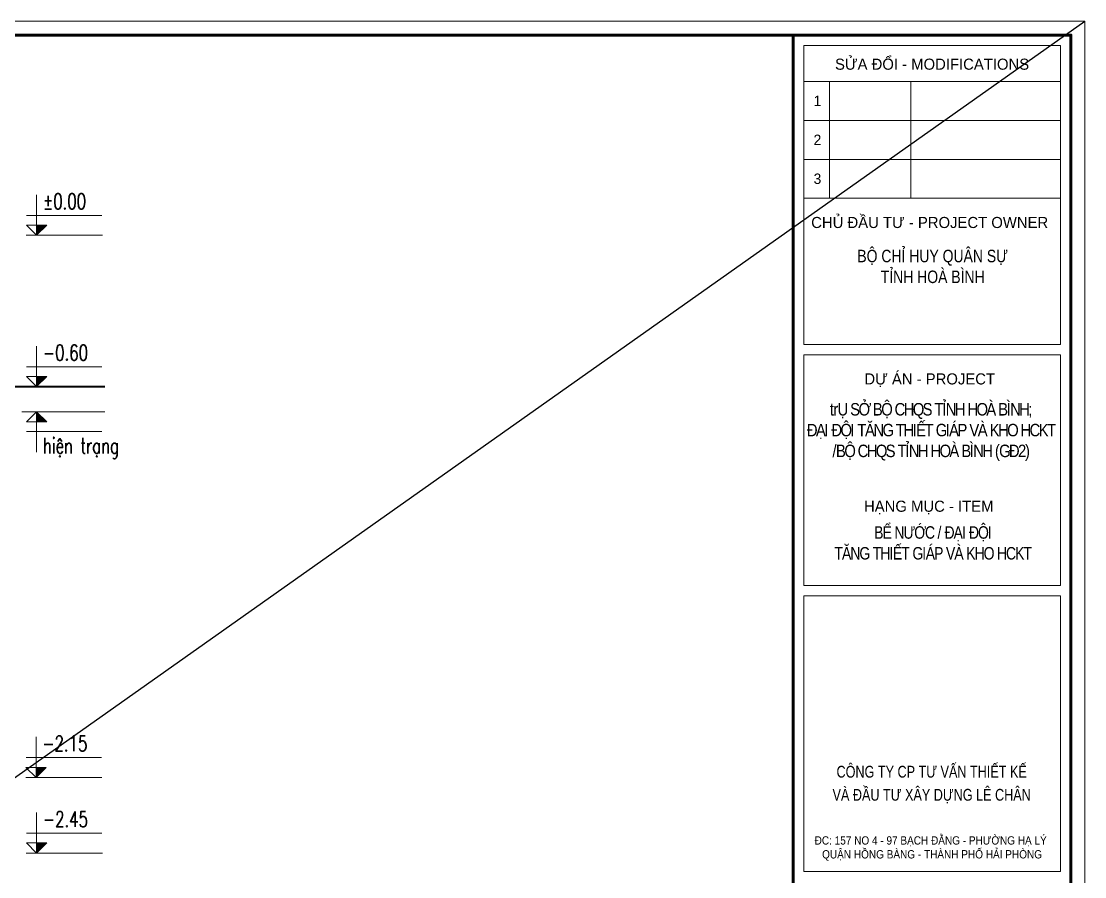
# Model space of a CAD drawing. Extents: x -192823 to 24985, y 78808 to 102574.
# Drawn here: x -50644 to -42215, y 95783 to 102568 of the extents above; entities that cross this region are included whole.
import ezdxf
from ezdxf.enums import TextEntityAlignment as Align

# ---------------------------------------------------------------- set-up
doc = ezdxf.new("R2010")
doc.units = 0
doc.header["$LTSCALE"] = 5
doc.header["$MEASUREMENT"] = 0
doc.linetypes.add('HIDDEN', pattern=[0.375, 0.25, -0.125])
doc.layers.get('0').update_dxf_attribs({"linetype": 'CONTINUOUS', "lineweight": 25})
doc.layers.get('DEFPOINTS').update_dxf_attribs({"linetype": 'CONTINUOUS', "lineweight": 9})
for name, color, linetype, lineweight in [('08. Net Text', 3, 'CONTINUOUS', 13), ('EG Khac', 4, 'CONTINUOUS', 18), ('Khungten_LCDI', 7, 'CONTINUOUS', 25), ('LC MANH DUT', 35, 'HIDDEN', 5), ('LC Net dam2', 6, 'CONTINUOUS', 40), ('LC Net thay', 7, 'CONTINUOUS', 25), ('LC Text1', 3, 'CONTINUOUS', 20)]:
    doc.layers.add(name, color=color, linetype=linetype, lineweight=lineweight)
doc.layers.add('KCS_Plotter', color=11, linetype='CONTINUOUS', plot=False)
doc.styles.add('EG 2', font='vnromadi.shx', dxfattribs={"width": 0.75})
doc.styles.add('Khungten', font='', dxfattribs={"width": 0.9, "height": 5000})
doc.styles.add('LC 3', font='vnsimli.shx', dxfattribs={"width": 0.75})
doc.styles.add('Text Khung Ten', font='')
doc.styles.add('Title', font='', dxfattribs={"width": 0.8})
doc.styles.get('Khungten').set_extended_font_data('.VnAvantH')
doc.styles.get('Text Khung Ten').set_extended_font_data('.VnAvantH')
doc.styles.get('Title').set_extended_font_data('.VnBlackH')

# ---------------------------------------------------------------- blocks, each defined once
blk = doc.blocks.new('CT')
at = {"layer": 'EG Khac'}
blk.add_hatch(color=252, dxfattribs=at).paths.add_polyline_path([(3.25, 1.6), (1.64, 1.6), (1.64, 0)])
at = {"layer": 'EG Khac', "color": 9, "ltscale": 50}
for p, q in [((0.05, 3.14), (12, 3.14)), ((12.09, 0), (0, 0))]:
    blk.add_line(p, q, dxfattribs=at)
for points in [[(1.64, 6.43), (1.64, 0)], [(1.64, 0), (0.03, 1.6), (1.64, 1.6)], [(1.64, 0), (3.25, 1.6), (1.64, 1.6)]]:
    blk.add_lwpolyline(points, dxfattribs=at)
at = {"layer": 'EG Khac', "color": 3, "style": 'EG 2', "width": 0.75}
blk.add_attdef('CT', (2.64, 4.14), '', height=2.2, dxfattribs=at)
blk = doc.blocks.new('ha tang Nui Beo')
at = {"layer": 'DEFPOINTS', "lineweight": 0}
blk.add_lwpolyline([(-1200, -14850), (-1200, 14850), (40800, 14850), (40800, -14850)], close=True, dxfattribs=at)
at = {"layer": 'Khungten_LCDI', "color": 5, "lineweight": 60}
blk.add_line((36600, 14650), (36600, -14650), dxfattribs=at)
at = {"layer": 'Khungten_LCDI', "color": 5, "lineweight": 25}
blk.add_line((40600, -14650), (40600, 14650), dxfattribs=at)
at = {"layer": 'Khungten_LCDI', "color": 9, "lineweight": 15}
for p, q in [((36750, 13981), (40450, 13981)), ((37123, 13981), (37123, 12297)), ((38293, 13981), (38293, 12297)), ((36750, 13420), (40450, 13420)), ((36750, 12858), (40450, 12858)), ((36750, 12297), (40450, 12297))]:
    blk.add_line(p, q, dxfattribs=at)
at = {"layer": 'Khungten_LCDI', "color": 5, "lineweight": 60}
blk.add_lwpolyline([(0, -14650), (0, 14650), (40600, 14650), (40600, -14650)], close=True, dxfattribs=at)
at = {"layer": 'Khungten_LCDI', "color": 9, "lineweight": 15}
for points in [[(36750, 10190), (40450, 10190), (40450, 14500), (36750, 14500)], [(36750, 6712), (40450, 6712), (40450, 10040), (36750, 10040)], [(36750, 2587), (40450, 2587), (40450, 6562), (36750, 6562)]]:
    blk.add_lwpolyline(points, close=True, dxfattribs=at)
at = {"color": 7, "style": 'Khungten'}
for s, p in [('söa ®æi - modifications', (38600, 14151)), ('chñ ®Çu t\xad - project owner', (38566, 11868)), ('dù ¸n - project', (38566, 9612)), ('h¹ng môc - item', (38552, 7776))]:
    blk.add_text(s, height=160, dxfattribs=at).set_placement(p, align=Align.CENTER)
at = {"color": 7, "style": 'Title', "width": 0.8}
for s, p in [('c«ng ty cp t\xad vÊn thiÕt kÕ', (38594, 3942)), ('vµ ®Çu t\xad x©y dùng lª ch©n', (38594, 3609))]:
    blk.add_text(s, height=170, dxfattribs=at).set_placement(p, align=Align.CENTER)
at = {"color": 4, "char_height": 180, "attachment_point": 5, "style": 'Khungten'}
for s, insert, width in [('{\\f.VnArialH|b0|i0|c0|p34;\\W0.8;Bé CHØ HUY QU¢N Sù TØNH HOµ B×NH}', (38609, 11313), 2315.24), ('{\\f.VnArialH|b0|i0|c0|p34;\\W0.85;\\T0.85;tr\\fArial|b0|i0|c0|p34;Ụ SỞ BỘ CHQS TỈNH HOÀ BÌNH; \\PĐẠI ĐỘI TĂNG THIẾT GIÁP VÀ KHO HCKT\\P/BỘ CHQS TỈNH HOÀ BÌNH (GĐ2)}', (38582, 8927), 4307.88), ('{\\f.VnArialH|b0|i0|c0|p34;\\W0.8;\\T0.9;bÓ n\xadíc / §¹I §éI \\PT¡NG THIÕT GI¸P Vµ KHO HCKT }', (38609, 7326), 3885.22)]:
    blk.add_mtext(s, dxfattribs=dict(at, insert=insert, width=width))
at = {"color": 7, "insert": (38600, 3096), "char_height": 120, "attachment_point": 2, "style": 'Khungten'}
blk.add_mtext_dynamic_manual_height_columns('\\pxqc;®c: 157 no 4 - 97 b¹ch ®»ng - ph\xadêng h¹ lý   quËn hång bµng - thµnh phè h¶i phßng ', width=3421.65, gutter_width=25, heights=[0], dxfattribs=at)
at = {"color": 7, "style": 'Khungten', "width": 0.8}
for tag, p in [('REVISION', (39499, -10746)), ('NGAYHT', (39546, -11609))]:
    blk.add_attdef(tag, text='', height=200, dxfattribs=at).set_placement(p, align=Align.CENTER)
at = {"layer": '08. Net Text', "color": 7, "style": 'Text Khung Ten'}
blk.add_text('1', height=150, dxfattribs=at).set_placement((36892, 13627))
at = {"layer": '08. Net Text', "color": 7, "ltscale": 2, "style": 'Text Khung Ten'}
for s, p in [('2', (36892, 13065)), ('3', (36892, 12504))]:
    blk.add_text(s, height=150, dxfattribs=at).set_placement(p)
at = {"layer": 'LC Text1', "style": 'Title', "width": 1.485915}
for tag, p, p2 in [('TENBANVE1', (36913, -8886), (40339, -8886)), ('TENBANVE2', (36913, -9562), (40339, -9562))]:
    blk.add_attdef(tag, text='', height=250, dxfattribs=at).set_placement(p, p2, align=Align.FIT)
at = {"layer": 'LC Text1', "style": 'Title', "width": 0.7}
blk.add_attdef('SOBANVE', text='', height=250, dxfattribs=at).set_placement((39562, -13896), align=Align.CENTER)

msp = doc.modelspace()

# ---------------------------------------------------------------- linework, layer by layer
at = {"layer": 'KCS_Plotter'}
msp.add_line((-65312.7, 86234.9), (-42215.1, 102568.2), dxfattribs=at)
at = {"layer": 'LC MANH DUT', "ltscale": 100}
msp.add_line((-52326.5, 99470.8), (-49981, 99470.8), dxfattribs=at)
at = {"layer": 'LC Net dam2', "ltscale": 2}
msp.add_line((-52326.5, 99670.8), (-49981, 99670.8), dxfattribs=at)

# ---------------------------------------------------------------- block references
at = {"layer": 'LC Net thay', "xscale": 0.5499438690155207, "yscale": 0.5499438690155207, "zscale": 0.5499438690155207}
msp.add_blockref('ha tang Nui Beo', (-64652.8, 94401.5), dxfattribs=at)
at = {"layer": 'LC Text1'}
ref = msp.add_blockref('CT', (-50604.2, 100870.8), dxfattribs=dict(at, xscale=50.00000000008099, yscale=50.00000000008099, zscale=50.00000000008099))
ref.add_attrib('CT', '%%P0.00', (-50472.2, 101077.8), dxfattribs={"color": 4, "height": 124.01, "style": 'LC 3', "width": 0.7})
ref = msp.add_blockref('CT', (-50604.2, 99670.8), dxfattribs=dict(at, xscale=50.00000000008099, yscale=50.00000000008099, zscale=50.00000000008099))
ref.add_attrib('CT', '-0.60', (-50472.2, 99877.8), dxfattribs={"color": 4, "height": 124.01, "style": 'LC 3', "width": 0.7})
ref = msp.add_blockref('CT', (-50604.2, 99470.8), dxfattribs=dict(at, xscale=-50.00000000008099, yscale=50.00000000008099, zscale=50.00000000008099, rotation=179.9999999999867))
ref.add_attrib('CT', 'hiÖn tr¹ng', (-50472.2, 99139.7), dxfattribs={"color": 4, "height": 124.01, "style": 'LC 3', "width": 0.7})
ref = msp.add_blockref('CT', (-50608.8, 96570.8), dxfattribs=dict(at, xscale=50.00000000008099, yscale=50.00000000008099, zscale=50.00000000008099))
ref.add_attrib('CT', '-2.15', (-50476.8, 96777.8), dxfattribs={"color": 4, "height": 124.01, "style": 'LC 3', "width": 0.7})
ref = msp.add_blockref('CT', (-50604.2, 95970.8), dxfattribs=dict(at, xscale=50.00000000008099, yscale=50.00000000008099, zscale=50.00000000008099))
ref.add_attrib('CT', '-2.45', (-50472.2, 96177.8), dxfattribs={"color": 4, "height": 124.01, "style": 'LC 3', "width": 0.7})

doc.saveas('drawing.dxf')
